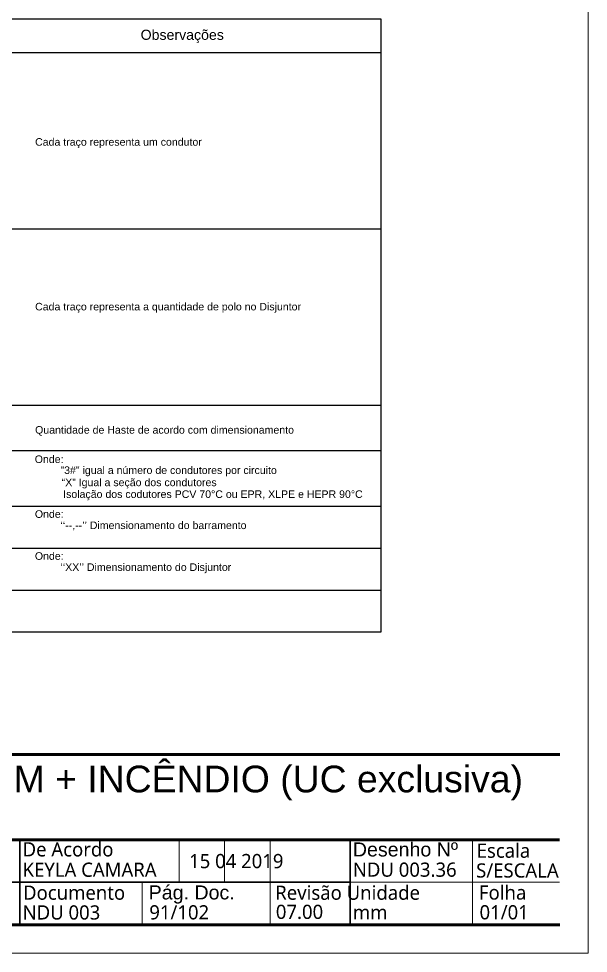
# Model space of a CAD drawing. Header units: millimetres. Extents: x 2788 to 2954, y 1337 to 1391.
# Drawn here: x 2911.511 to 2914.518, y 1379.07 to 1384.004 of the extents above; entities that cross this region are included whole.
import ezdxf

# ---------------------------------------------------------------- set-up
doc = ezdxf.new("R2010")
doc.units = ezdxf.units.MM
doc.layers.add('PDF2_0', color=7, linetype='Continuous')
doc.layers.add('PDF2_Carimbo Não Editável', color=7, linetype='Continuous', true_color=0x595959)
doc.layers.add('PDF2_Texto', color=30, linetype='Continuous', true_color=0xff7f00)
doc.styles.add('PDF Arial', font='arial.ttf')
doc.styles.add('PDF Trebuchet MS', font='trebuc.ttf')

msp = doc.modelspace()

# ---------------------------------------------------------------- linework, layer by layer
at = {"layer": 'PDF2_0', "lineweight": 20}
msp.add_lwpolyline([(2908.2184, 1379.0703), (2914.5178, 1379.0703), (2914.5178, 1387.9797), (2908.2184, 1387.9797)], close=True, dxfattribs=at)
msp.add_lwpolyline([(2908.2184, 1379.0703), (2914.5178, 1379.0703), (2914.5178, 1387.9797), (2908.2184, 1387.9797)], close=True, dxfattribs=at)
at = {"layer": 'PDF2_0', "color": 150, "lineweight": 25, "true_color": 0x007fff}
msp.add_lwpolyline([(2913.423, 1380.7652), (2909.0864, 1380.7652), (2909.0864, 1384.0032), (2913.423, 1384.0032)], close=True, dxfattribs=at)
for points in [[(2909.0864, 1383.8254), (2913.423, 1383.8254)], [(2909.0864, 1382.8944), (2913.423, 1382.8944)], [(2909.0864, 1381.9635), (2913.423, 1381.9635)], [(2909.0864, 1381.7241), (2913.423, 1381.7241)], [(2909.0864, 1381.4301), (2913.423, 1381.4301)], [(2909.0864, 1381.2085), (2913.423, 1381.2085)], [(2909.0864, 1380.9868), (2913.423, 1380.9868)]]:
    msp.add_lwpolyline(points, dxfattribs=at)
at = {"layer": 'PDF2_Carimbo Não Editável', "color": 30, "lineweight": 50, "true_color": 0xff7f00}
for points in [[(2914.3679, 1380.12), (2908.3682, 1380.12)], [(2914.3666, 1379.6698), (2909.7564, 1379.6698)], [(2914.3679, 1379.2202), (2908.3682, 1379.2202)]]:
    msp.add_lwpolyline(points, close=True, dxfattribs=at)
at = {"layer": 'PDF2_Carimbo Não Editável', "color": 7, "lineweight": 30}
for points in [[(2911.5179, 1379.6698), (2911.5179, 1379.2202)], [(2913.2617, 1379.2202), (2913.2617, 1379.6698)], [(2913.2617, 1379.445), (2909.7564, 1379.445)]]:
    msp.add_lwpolyline(points, close=True, dxfattribs=at)
at = {"layer": 'PDF2_Carimbo Não Editável', "lineweight": 5}
for points in [[(2912.3581, 1379.6698), (2912.3581, 1379.445)], [(2912.5981, 1379.6698), (2912.5981, 1379.445)], [(2912.8381, 1379.445), (2912.8381, 1379.2202), (2912.8381, 1379.445), (2912.8381, 1379.6698)], [(2913.9063, 1379.445), (2913.9063, 1379.2202), (2913.9063, 1379.445), (2913.9063, 1379.6698)], [(2912.1631, 1379.445), (2912.1631, 1379.2202)], [(2914.366, 1379.445), (2913.2617, 1379.445)]]:
    msp.add_lwpolyline(points, close=True, dxfattribs=at)

# ---------------------------------------------------------------- texts
at = {"layer": 'PDF2_Texto', "color": 7, "attachment_point": 7}
for s, insert, char_height, style in [('Observações', (2912.1549, 1383.8755), 0.053369, 'PDF Arial'), ('Diagrama Unifilar CM + INCÊNDIO (UC exclusiva)', (2909.7653, 1379.8773), 0.141088, 'PDF Arial'), ('De Acordo', (2911.5319, 1379.5805), 0.075, 'PDF Trebuchet MS'), ('Desenho Nº', (2913.275, 1379.5805), 0.07404, 'PDF Arial'), ('Escala', (2913.9285, 1379.5735), 0.075, 'PDF Trebuchet MS'), ('15 04 2019', (2912.4108, 1379.5187), 0.075, 'PDF Trebuchet MS'), ('KEYLA CAMARA', (2911.5319, 1379.473), 0.074999, 'PDF Trebuchet MS'), ('NDU 003.36', (2913.275, 1379.473), 0.075, 'PDF Trebuchet MS'), ('S/ESCALA', (2913.9259, 1379.4691), 0.075, 'PDF Trebuchet MS'), ('Documento', (2911.5344, 1379.3519), 0.075, 'PDF Trebuchet MS'), ('Pág. Doc.', (2912.1974, 1379.3323), 0.07404, 'PDF Arial'), ('Revisão Unidade', (2912.8655, 1379.3517), 0.074999, 'PDF Trebuchet MS'), ('Folha', (2913.9405, 1379.3526), 0.075, 'PDF Trebuchet MS'), ('NDU 003', (2911.5319, 1379.2475), 0.075, 'PDF Trebuchet MS'), ('91/102', (2912.2006, 1379.2482), 0.075, 'PDF Trebuchet MS'), ('07.00', (2912.8686, 1379.2503), 0.075, 'PDF Trebuchet MS'), ('mm', (2913.275, 1379.2488), 0.075, 'PDF Trebuchet MS'), ('01/01', (2913.9437, 1379.2484), 0.075, 'PDF Trebuchet MS')]:
    msp.add_mtext(s, dxfattribs=dict(at, insert=insert, char_height=char_height, style=style))
at = {"layer": 'PDF2_Texto', "attachment_point": 7, "style": 'PDF Arial'}
for s, insert, char_height in [('Cada traço representa um condutor', (2911.5979, 1383.3209), 0.039901), ('Cada traço representa a quantidade de polo no Disjuntor', (2911.5979, 1382.4515), 0.039901), ('Quantidade de Haste de acordo com dimensionamento', (2911.5979, 1381.8023), 0.039901), ('Onde:', (2911.596, 1381.658), 0.0399), ('"3#" igual a número de condutores por circuito', (2911.7313, 1381.5885), 0.039901), ('“X” Igual a seção dos condutores', (2911.7383, 1381.5238), 0.039901), ('Isolação dos codutores PCV 70°C ou EPR, XLPE e HEPR 90°C', (2911.7459, 1381.4617), 0.039901), ('Onde:', (2911.5967, 1381.3684), 0.0399), ('‘‘--,--’’ Dimensionamento do barramento', (2911.7319, 1381.3022), 0.039901), ('Onde:', (2911.5967, 1381.1468), 0.0399), ('‘‘XX’’ Dimensionamento do Disjuntor', (2911.7319, 1381.0767), 0.039901)]:
    msp.add_mtext(s, dxfattribs=dict(at, insert=insert, char_height=char_height))

doc.saveas('drawing.dxf')
